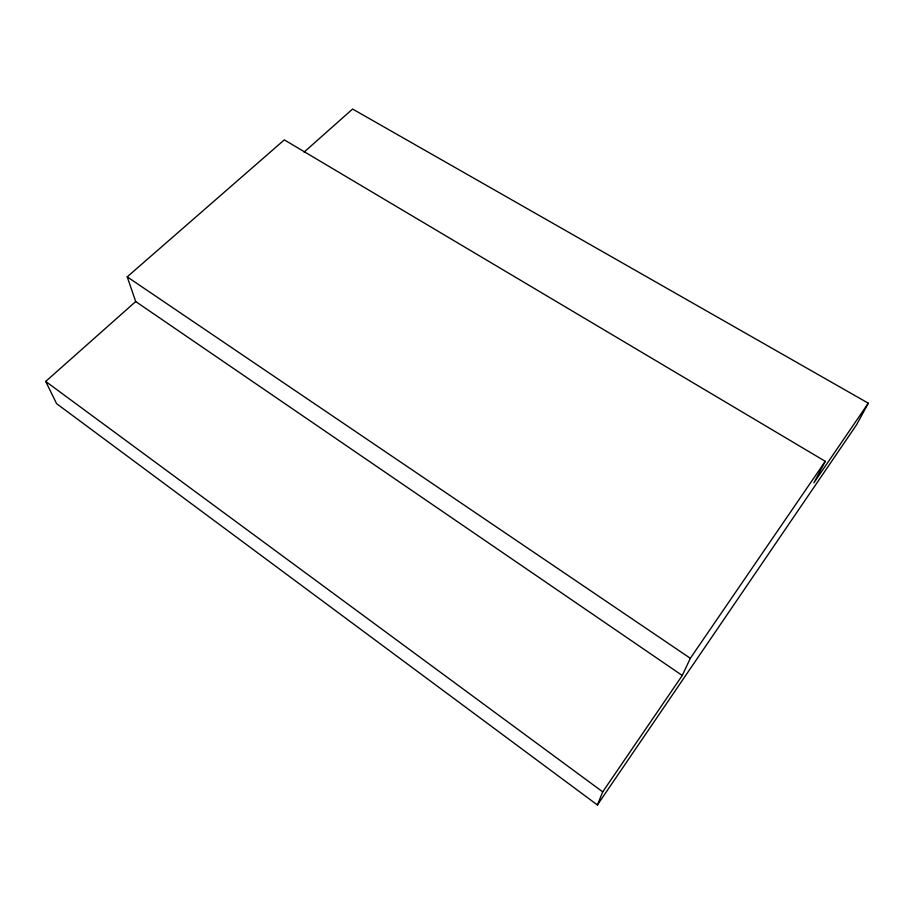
<?xml version="1.0" encoding="UTF-8"?>
<svg xmlns="http://www.w3.org/2000/svg" width="914" height="914" viewBox="0 0 914 914"><rect width="100%" height="100%" fill="white"/><g stroke="black" fill="none" stroke-linecap="round" stroke-linejoin="round"><path stroke-width="1.37" d="M135.706 301.551L45.7 381.446L56.577 403.645L597.39 804.96L602.726 791.855L682.255 675.48L690.333 658.297L825.262 461.319L284.323 139.876L127.206 276.851L135.706 301.551L682.255 675.48M825.262 461.319L813.906 482.809L868.3 403.2L352.598 109.04L304.076 152.112M868.3 403.2L856.509 424.873L597.39 804.96M127.206 276.851L690.333 658.297M45.7 381.446L602.726 791.855"/></g></svg>
